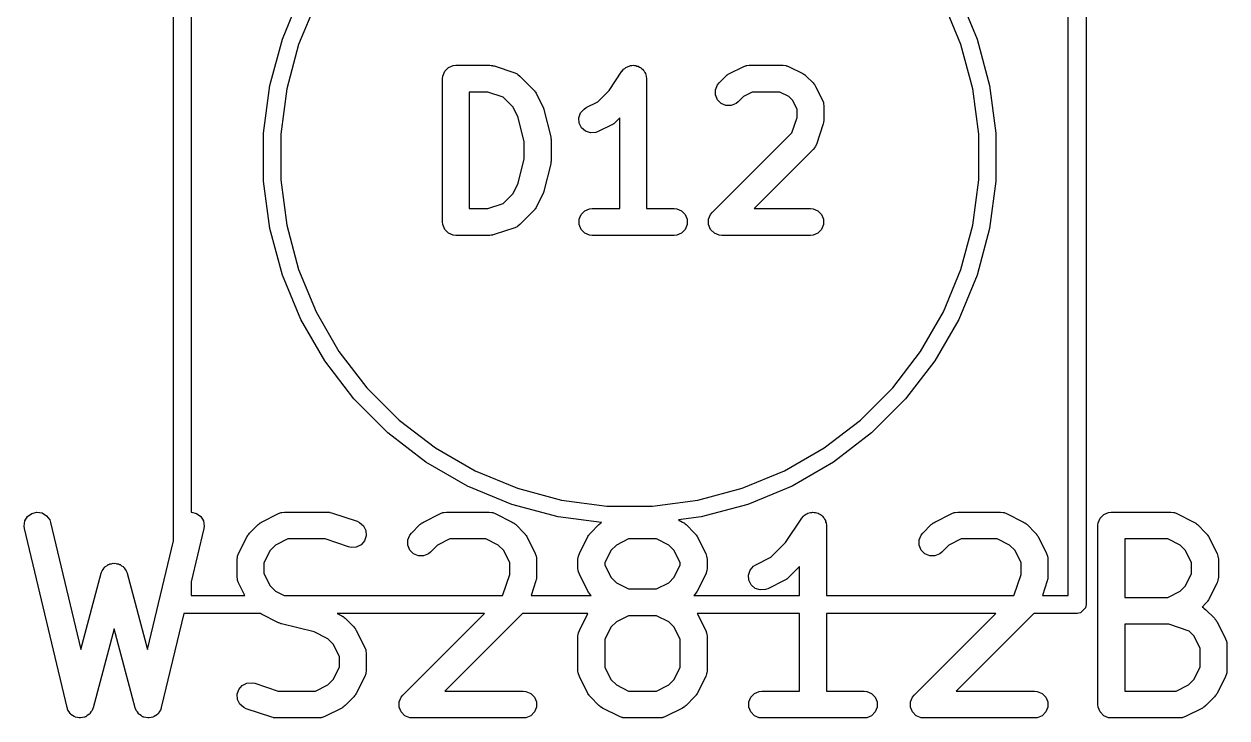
# Model space of a CAD drawing. Header units: millimetres. Extents: x 73 to 176, y -160 to -92.
# Drawn here: x 73.44 to 80.16, y -100.07 to -96.19 of the extents above; entities that cross this region are included whole.
import ezdxf

# ---------------------------------------------------------------- set-up
doc = ezdxf.new("R2010")
doc.units = ezdxf.units.MM
doc.layers.add('F.Fab', color=9, linetype='CONTINUOUS', true_color=0xafafaf)

msp = doc.modelspace()

# ---------------------------------------------------------------- linework, layer by layer
at = {"layer": 'F.Fab', "linetype": 'CONTINUOUS'}
for p, q in [((74.275, -99.077014), (74.275, -94.432)), ((79.375, -94.432), (79.375, -99.432)), ((79.275, -99.382), (79.275, -94.482)), ((74.375, -95.45271), (74.375, -98.915938)), ((74.883793, -96.273049), (74.986411, -96.025308)), ((78.663589, -96.025308), (78.766207, -96.273049)), ((75.072346, -96.067687), (74.974524, -96.303848)), ((78.675476, -96.303848), (78.577654, -96.067687)), ((74.81439, -96.532065), (74.883793, -96.273049)), ((74.974524, -96.303848), (74.908365, -96.550758)), ((78.741635, -96.550758), (78.675476, -96.303848)), ((78.766207, -96.273049), (78.83561, -96.532065)), ((75.791211, -96.452627), (75.811903, -96.431935)), ((75.811903, -96.431935), (75.838939, -96.420736)), ((75.838939, -96.420736), (75.853571, -96.419295)), ((75.853571, -96.419295), (76.044047, -96.419295)), ((76.044047, -96.419295), (76.051452, -96.420024)), ((76.051452, -96.420024), (76.053427, -96.419884)), ((76.053427, -96.419884), (76.056024, -96.420474)), ((76.056024, -96.420474), (76.058679, -96.420736)), ((76.058679, -96.420736), (76.06051, -96.421494)), ((76.06051, -96.421494), (76.067764, -96.423144)), ((76.067764, -96.423144), (76.18205, -96.461239)), ((76.781738, -96.452575), (76.790959, -96.441317)), ((76.790959, -96.441317), (76.797128, -96.437185)), ((76.797128, -96.437185), (76.802379, -96.431935)), ((76.802379, -96.431935), (76.809168, -96.429122)), ((76.809168, -96.429122), (76.815274, -96.425034)), ((76.815274, -96.425034), (76.822554, -96.423577)), ((76.822554, -96.423577), (76.829415, -96.420736)), ((76.829415, -96.420736), (76.836764, -96.420736)), ((76.836764, -96.420736), (76.843969, -96.419295)), ((76.843969, -96.419295), (76.851253, -96.420736)), ((76.851253, -96.420736), (76.858679, -96.420736)), ((76.858679, -96.420736), (76.865467, -96.423547)), ((76.865467, -96.423547), (76.872676, -96.424974)), ((76.872676, -96.424974), (76.878854, -96.429093)), ((76.878854, -96.429093), (76.885715, -96.431935)), ((76.885715, -96.431935), (76.89091, -96.43713)), ((76.89091, -96.43713), (76.897025, -96.441207)), ((76.897025, -96.441207), (76.901156, -96.447376)), ((76.901156, -96.447376), (76.906407, -96.452627)), ((77.381935, -96.465308), (77.458125, -96.427213)), ((77.458125, -96.427213), (77.471857, -96.421958)), ((77.471857, -96.421958), (77.474544, -96.421767)), ((77.474544, -96.421767), (77.477034, -96.420736)), ((77.477034, -96.420736), (77.491666, -96.419295)), ((77.491666, -96.419295), (77.682142, -96.419295)), ((77.682142, -96.419295), (77.696774, -96.420736)), ((77.696774, -96.420736), (77.699263, -96.421767)), ((77.699263, -96.421767), (77.701951, -96.421958)), ((77.701951, -96.421958), (77.715683, -96.427213)), ((77.715683, -96.427213), (77.791874, -96.465308)), ((75.778571, -96.494295), (75.780012, -96.479663)), ((75.778571, -97.294295), (75.778571, -96.494295)), ((75.780012, -96.479663), (75.791211, -96.452627)), ((76.18205, -96.461239), (76.195475, -96.467233)), ((76.195475, -96.467233), (76.19751, -96.468998)), ((76.19751, -96.468998), (76.200001, -96.47003)), ((76.200001, -96.47003), (76.211366, -96.479357)), ((76.211366, -96.479357), (76.287556, -96.555547)), ((76.70957, -96.5608), (76.781643, -96.452692)), ((76.781643, -96.452692), (76.781677, -96.452649)), ((76.781677, -96.452649), (76.781687, -96.452627)), ((76.781687, -96.452627), (76.781738, -96.452575)), ((76.906407, -96.452627), (76.909219, -96.459416)), ((76.909219, -96.459416), (76.913308, -96.465522)), ((76.913308, -96.465522), (76.914764, -96.472802)), ((76.914764, -96.472802), (76.917606, -96.479663)), ((76.917606, -96.479663), (76.919031, -96.494141)), ((76.919031, -96.494141), (76.919047, -96.494217)), ((76.919047, -96.494217), (76.919041, -96.494242)), ((76.919041, -96.494242), (76.919047, -96.494295)), ((76.919047, -96.494295), (76.919047, -97.219295)), ((77.31502, -96.528817), (77.324348, -96.517451)), ((77.324348, -96.517451), (77.362444, -96.479356)), ((77.362444, -96.479356), (77.368192, -96.474638)), ((77.368192, -96.474638), (77.369492, -96.47314)), ((77.369492, -96.47314), (77.37175, -96.471718)), ((77.37175, -96.471718), (77.373809, -96.470029)), ((77.373809, -96.470029), (77.375638, -96.469271)), ((77.375638, -96.469271), (77.381935, -96.465308)), ((77.791874, -96.465308), (77.798173, -96.469272)), ((77.798173, -96.469272), (77.800001, -96.47003)), ((77.800001, -96.47003), (77.802057, -96.471718)), ((77.802057, -96.471718), (77.804317, -96.47314)), ((77.804317, -96.47314), (77.805616, -96.474638)), ((77.805616, -96.474638), (77.811366, -96.479357)), ((77.811366, -96.479357), (77.849461, -96.517452)), ((77.849461, -96.517452), (77.854179, -96.523201)), ((74.779389, -96.797924), (74.81439, -96.532065)), ((74.908365, -96.550758), (74.875, -96.80419)), ((76.031877, -96.569295), (75.928571, -96.569295)), ((75.928571, -96.569295), (75.928571, -97.219295)), ((76.117819, -96.597942), (76.031877, -96.569295)), ((76.287556, -96.555547), (76.292276, -96.561297)), ((76.292276, -96.561297), (76.293773, -96.562596)), ((76.293773, -96.562596), (76.295192, -96.56485)), ((76.295192, -96.56485), (76.296884, -96.566912)), ((76.296884, -96.566912), (76.297642, -96.568744)), ((76.297642, -96.568744), (76.301605, -96.575039)), ((76.301605, -96.575039), (76.3397, -96.65123)), ((76.647238, -96.623131), (76.70957, -96.5608)), ((77.303821, -96.555853), (77.31502, -96.528817)), ((77.303821, -96.585115), (77.303821, -96.555853)), ((77.315019, -96.612152), (77.303821, -96.585115)), ((77.509371, -96.569295), (77.459902, -96.594029)), ((77.664437, -96.569295), (77.509371, -96.569295)), ((77.713906, -96.594029), (77.664437, -96.569295)), ((77.854179, -96.523201), (77.855678, -96.524501)), ((77.855678, -96.524501), (77.857099, -96.52676)), ((77.857099, -96.52676), (77.858788, -96.528817)), ((77.858788, -96.528817), (77.859545, -96.530644)), ((77.859545, -96.530644), (77.86351, -96.536944)), ((77.86351, -96.536944), (77.901605, -96.613135)), ((78.775, -96.80419), (78.741635, -96.550758)), ((78.83561, -96.532065), (78.870611, -96.797924)), ((76.172883, -96.653006), (76.117819, -96.597942)), ((76.201853, -96.710945), (76.172883, -96.653006)), ((76.3397, -96.65123), (76.340109, -96.652299)), ((76.340109, -96.652299), (76.340432, -96.652735)), ((76.340432, -96.652735), (76.34263, -96.658886)), ((76.581934, -96.655784), (76.647238, -96.623131)), ((77.335712, -96.632845), (77.315019, -96.612152)), ((77.362748, -96.644044), (77.335712, -96.632845)), ((77.39201, -96.644044), (77.362748, -96.644044)), ((77.419047, -96.632846), (77.39201, -96.644044)), ((77.430412, -96.623519), (77.419047, -96.632846)), ((77.459902, -96.594029), (77.430412, -96.623519)), ((77.734788, -96.614911), (77.713906, -96.594029)), ((77.759523, -96.66438), (77.734788, -96.614911)), ((77.901605, -96.613135), (77.90686, -96.626867)), ((77.90686, -96.626867), (77.90705, -96.629554)), ((77.90705, -96.629554), (77.908082, -96.632044)), ((77.908082, -96.632044), (77.909523, -96.646676)), ((77.909523, -96.646676), (77.909523, -96.722866)), ((76.235714, -96.846387), (76.201853, -96.710945)), ((76.34263, -96.658886), (76.344955, -96.664962)), ((76.344955, -96.664962), (76.344993, -96.6655)), ((76.344993, -96.6655), (76.345379, -96.66658)), ((76.345379, -96.66658), (76.383475, -96.818962)), ((76.541064, -96.713485), (76.550318, -96.685724)), ((76.543138, -96.742675), (76.541064, -96.713485)), ((76.550318, -96.685724), (76.569491, -96.663616)), ((76.569491, -96.663616), (76.581934, -96.655784)), ((76.769047, -96.713455), (76.744699, -96.737804)), ((76.769047, -97.219295), (76.769047, -96.713455)), ((77.730875, -96.796638), (77.759523, -96.710696)), ((77.759523, -96.710696), (77.759523, -96.66438)), ((76.556225, -96.76885), (76.543138, -96.742675)), ((76.578333, -96.788023), (76.556225, -96.76885)), ((76.725207, -96.751853), (76.649016, -96.789948)), ((76.731506, -96.747888), (76.725207, -96.751853)), ((76.733334, -96.747131), (76.731506, -96.747888)), ((76.73539, -96.745442), (76.733334, -96.747131)), ((76.73765, -96.744021), (76.73539, -96.745442)), ((76.738949, -96.742522), (76.73765, -96.744021)), ((76.744699, -96.737804), (76.738949, -96.742522)), ((77.905674, -96.746583), (77.867579, -96.860869)), ((77.907323, -96.739329), (77.905674, -96.746583)), ((77.908082, -96.737498), (77.907323, -96.739329)), ((77.908343, -96.734843), (77.908082, -96.737498)), ((77.908934, -96.732246), (77.908343, -96.734843)), ((77.909523, -96.722866), (77.908793, -96.730271)), ((77.908793, -96.730271), (77.908934, -96.732246)), ((74.779389, -96.80419), (74.779389, -96.797924)), ((74.779389, -97.066076), (74.779389, -96.80419)), ((74.875, -96.80419), (74.875, -97.05981)), ((76.235714, -96.942202), (76.235714, -96.846387)), ((76.383475, -96.818962), (76.38385, -96.821498)), ((76.38385, -96.821498), (76.384273, -96.82252)), ((76.384273, -96.82252), (76.384815, -96.828032)), ((76.384815, -96.828032), (76.385625, -96.833506)), ((76.385625, -96.833506), (76.385462, -96.834598)), ((76.385462, -96.834598), (76.385714, -96.837152)), ((76.385714, -96.837152), (76.385714, -96.951438)), ((76.606094, -96.797277), (76.578333, -96.788023)), ((76.635284, -96.795203), (76.606094, -96.797277)), ((76.649016, -96.789948), (76.635284, -96.795203)), ((77.286252, -97.241262), (77.730875, -96.796638)), ((78.775, -97.05981), (78.775, -96.80419)), ((78.870611, -96.797924), (78.870611, -97.066076)), ((77.849461, -96.890185), (77.520351, -97.219295)), ((77.858789, -96.87882), (77.849461, -96.890185)), ((77.859821, -96.876327), (77.858789, -96.87882)), ((77.861585, -96.874294), (77.859821, -96.876327)), ((77.867579, -96.860869), (77.861585, -96.874294)), ((76.201853, -97.077643), (76.235714, -96.942202)), ((76.383475, -96.969628), (76.345379, -97.12201)), ((76.38385, -96.967091), (76.383475, -96.969628)), ((76.384273, -96.96607), (76.38385, -96.967091)), ((76.384815, -96.960557), (76.384273, -96.96607)), ((76.385625, -96.955084), (76.384815, -96.960557)), ((76.385714, -96.951438), (76.385462, -96.953991)), ((76.385462, -96.953991), (76.385625, -96.955084)), ((74.81439, -97.331935), (74.779389, -97.066076)), ((74.875, -97.05981), (74.908365, -97.313242)), ((76.172883, -97.135582), (76.201853, -97.077643)), ((76.344955, -97.123628), (76.34263, -97.129703)), ((76.344993, -97.123089), (76.344955, -97.123628)), ((76.345379, -97.12201), (76.344993, -97.123089)), ((78.741635, -97.313242), (78.775, -97.05981)), ((78.870611, -97.066076), (78.83561, -97.331935)), ((76.031877, -97.219295), (76.117818, -97.190648)), ((76.117818, -97.190648), (76.172883, -97.135582)), ((76.3397, -97.13736), (76.301605, -97.21355)), ((76.340109, -97.13629), (76.3397, -97.13736)), ((76.340432, -97.135855), (76.340109, -97.13629)), ((76.34263, -97.129703), (76.340432, -97.135855)), ((75.928571, -97.219295), (76.031877, -97.219295)), ((76.287557, -97.233041), (76.211366, -97.309233)), ((76.292274, -97.227292), (76.287557, -97.233041)), ((76.293773, -97.225993), (76.292274, -97.227292)), ((76.295194, -97.223734), (76.293773, -97.225993)), ((76.296884, -97.221676), (76.295194, -97.223734)), ((76.297641, -97.219846), (76.296884, -97.221676)), ((76.301605, -97.21355), (76.297641, -97.219846)), ((76.541916, -97.279663), (76.553115, -97.252627)), ((76.553115, -97.252627), (76.573807, -97.231935)), ((76.573807, -97.231935), (76.600843, -97.220736)), ((76.600843, -97.220736), (76.615475, -97.219295)), ((76.615475, -97.219295), (76.769047, -97.219295)), ((76.919047, -97.219295), (77.072618, -97.219295)), ((77.072618, -97.219295), (77.08725, -97.220736)), ((77.08725, -97.220736), (77.114286, -97.231935)), ((77.114286, -97.231935), (77.134978, -97.252627)), ((77.134978, -97.252627), (77.146177, -97.279663)), ((77.265726, -97.279663), (77.276925, -97.252627)), ((77.276925, -97.252627), (77.286252, -97.241262)), ((77.520351, -97.219295), (77.834523, -97.219295)), ((77.834523, -97.219295), (77.849155, -97.220736)), ((77.849155, -97.220736), (77.876191, -97.231935)), ((77.876191, -97.231935), (77.896883, -97.252627)), ((77.896883, -97.252627), (77.908082, -97.279663)), ((74.908365, -97.313242), (74.974524, -97.560152)), ((75.780012, -97.308926), (75.778571, -97.294295)), ((75.780012, -97.308927), (75.780012, -97.308926)), ((75.791211, -97.335963), (75.780012, -97.308927)), ((76.195475, -97.321357), (76.18205, -97.327351)), ((76.19751, -97.319591), (76.195475, -97.321357)), ((76.200001, -97.31856), (76.19751, -97.319591)), ((76.211366, -97.309233), (76.200001, -97.31856)), ((76.541916, -97.308927), (76.541916, -97.279663)), ((76.553115, -97.335963), (76.541916, -97.308927)), ((77.146177, -97.308927), (77.134978, -97.335963)), ((77.146177, -97.279663), (77.146177, -97.308927)), ((77.265726, -97.308927), (77.265726, -97.279663)), ((77.276925, -97.335963), (77.265726, -97.308927)), ((77.908082, -97.308927), (77.896883, -97.335963)), ((77.908082, -97.279663), (77.908082, -97.308927)), ((78.675476, -97.560152), (78.741635, -97.313242)), ((74.883793, -97.590951), (74.81439, -97.331935)), ((75.811903, -97.356655), (75.791211, -97.335963)), ((75.838939, -97.367854), (75.811903, -97.356655)), ((75.853571, -97.369295), (75.838939, -97.367854)), ((76.044047, -97.369295), (75.853571, -97.369295)), ((76.051452, -97.368565), (76.044047, -97.369295)), ((76.053427, -97.368706), (76.051452, -97.368565)), ((76.056024, -97.368115), (76.053427, -97.368706)), ((76.058679, -97.367854), (76.056024, -97.368115)), ((76.06051, -97.367095), (76.058679, -97.367854)), ((76.067764, -97.365446), (76.06051, -97.367095)), ((76.18205, -97.327351), (76.067764, -97.365446)), ((76.573807, -97.356655), (76.553115, -97.335963)), ((76.600843, -97.367854), (76.573807, -97.356655)), ((76.615475, -97.369295), (76.600843, -97.367854)), ((77.072618, -97.369295), (76.615475, -97.369295)), ((77.08725, -97.367854), (77.072618, -97.369295)), ((77.114286, -97.356655), (77.08725, -97.367854)), ((77.134978, -97.335963), (77.114286, -97.356655)), ((77.297617, -97.356655), (77.276925, -97.335963)), ((77.324653, -97.367854), (77.297617, -97.356655)), ((77.339285, -97.369295), (77.324653, -97.367854)), ((77.834523, -97.369295), (77.339285, -97.369295)), ((77.849155, -97.367854), (77.834523, -97.369295)), ((77.876191, -97.356655), (77.849155, -97.367854)), ((77.896883, -97.335963), (77.876191, -97.356655)), ((78.83561, -97.331935), (78.766207, -97.590951)), ((74.986411, -97.838692), (74.883793, -97.590951)), ((74.974524, -97.560152), (75.072346, -97.796313)), ((78.577654, -97.796313), (78.675476, -97.560152)), ((78.766207, -97.590951), (78.663589, -97.838692)), ((75.120487, -98.070919), (74.986411, -97.838692)), ((75.072346, -97.796313), (75.200155, -98.017686)), ((78.449845, -98.017686), (78.577654, -97.796313)), ((78.663589, -97.838692), (78.529513, -98.070919)), ((75.200155, -98.017686), (75.355767, -98.220483)), ((78.294233, -98.220483), (78.449845, -98.017686)), ((75.283728, -98.283659), (75.120487, -98.070919)), ((78.529513, -98.070919), (78.366272, -98.283659)), ((75.355767, -98.220483), (75.536517, -98.401233)), ((78.113483, -98.401233), (78.294233, -98.220483)), ((75.473341, -98.473272), (75.283728, -98.283659)), ((78.366272, -98.283659), (78.176659, -98.473272)), ((75.536517, -98.401233), (75.739314, -98.556845)), ((77.910686, -98.556845), (78.113483, -98.401233)), ((75.686081, -98.636513), (75.473341, -98.473272)), ((78.176659, -98.473272), (77.963919, -98.636513)), ((75.739314, -98.556845), (75.960687, -98.684654)), ((77.689313, -98.684654), (77.910686, -98.556845)), ((75.918308, -98.770589), (75.686081, -98.636513)), ((77.963919, -98.636513), (77.731692, -98.770589)), ((75.960687, -98.684654), (76.196848, -98.782476)), ((77.453152, -98.782476), (77.689313, -98.684654)), ((76.166049, -98.873207), (75.918308, -98.770589)), ((76.196848, -98.782476), (76.443758, -98.848635)), ((77.206242, -98.848635), (77.453152, -98.782476)), ((77.731692, -98.770589), (77.483951, -98.873207)), ((76.443758, -98.848635), (76.69719, -98.882)), ((76.95281, -98.882), (77.206242, -98.848635)), ((73.460497, -98.939806), (73.484204, -98.922649)), ((73.484204, -98.922649), (73.512672, -98.915871)), ((73.512672, -98.915871), (73.541567, -98.920504)), ((73.541567, -98.920504), (73.566489, -98.93584)), ((73.566489, -98.93584), (73.583646, -98.959547)), ((74.375, -98.915938), (74.375423, -98.915871)), ((74.375423, -98.915871), (74.403891, -98.92265)), ((74.403891, -98.92265), (74.427598, -98.939806)), ((74.767649, -98.971356), (74.862887, -98.923737)), ((74.862887, -98.923737), (74.876618, -98.918482)), ((74.876618, -98.918482), (74.879307, -98.91829)), ((74.879307, -98.91829), (74.881796, -98.91726)), ((74.881796, -98.91726), (74.896428, -98.915819)), ((74.896428, -98.915819), (75.134523, -98.915819)), ((75.134523, -98.915819), (75.141928, -98.916548)), ((75.141928, -98.916548), (75.143903, -98.916408)), ((75.143903, -98.916408), (75.1465, -98.916998)), ((75.1465, -98.916998), (75.149155, -98.91726)), ((75.149155, -98.91726), (75.150986, -98.918018)), ((75.150986, -98.918018), (75.15824, -98.919668)), ((75.15824, -98.919668), (75.301097, -98.967287)), ((75.672411, -98.971356), (75.767649, -98.923737)), ((75.767649, -98.923737), (75.78138, -98.918482)), ((75.78138, -98.918482), (75.784069, -98.91829)), ((75.784069, -98.91829), (75.786558, -98.91726)), ((75.786558, -98.91726), (75.80119, -98.915819)), ((75.80119, -98.915819), (76.039285, -98.915819)), ((76.039285, -98.915819), (76.053917, -98.91726)), ((76.053917, -98.91726), (76.056406, -98.918291)), ((76.056406, -98.918291), (76.059094, -98.918482)), ((76.059094, -98.918482), (76.072826, -98.923737)), ((76.072826, -98.923737), (76.168064, -98.971356)), ((76.425065, -98.94261), (76.166049, -98.873207)), ((76.69719, -98.882), (76.95281, -98.882)), ((77.483951, -98.873207), (77.224935, -98.94261)), ((77.7865, -98.949099), (77.795721, -98.937841)), ((77.795721, -98.937841), (77.80189, -98.933709)), ((77.80189, -98.933709), (77.807141, -98.928459)), ((77.807141, -98.928459), (77.81393, -98.925646)), ((77.81393, -98.925646), (77.820036, -98.921558)), ((77.820036, -98.921558), (77.827316, -98.920101)), ((77.827316, -98.920101), (77.834177, -98.91726)), ((77.834177, -98.91726), (77.841525, -98.91726)), ((77.841525, -98.91726), (77.84873, -98.915819)), ((77.84873, -98.915819), (77.856014, -98.91726)), ((77.856014, -98.91726), (77.863441, -98.91726)), ((77.863441, -98.91726), (77.870229, -98.920072)), ((77.870229, -98.920072), (77.877438, -98.921498)), ((77.877438, -98.921498), (77.883617, -98.925617)), ((77.883617, -98.925617), (77.890477, -98.928459)), ((77.890477, -98.928459), (77.89567, -98.933652)), ((77.89567, -98.933652), (77.901787, -98.93773)), ((77.901787, -98.93773), (77.90592, -98.943902)), ((78.529554, -98.971356), (78.624792, -98.923737)), ((78.624792, -98.923737), (78.638523, -98.918482)), ((78.638523, -98.918482), (78.641212, -98.91829)), ((78.641212, -98.91829), (78.643701, -98.91726)), ((78.643701, -98.91726), (78.658333, -98.915819)), ((78.658333, -98.915819), (78.896428, -98.915819)), ((78.896428, -98.915819), (78.91106, -98.91726)), ((78.91106, -98.91726), (78.913549, -98.918291)), ((78.913549, -98.918291), (78.916237, -98.918482)), ((78.916237, -98.918482), (78.929969, -98.923737)), ((78.929969, -98.923737), (79.025207, -98.971356)), ((79.453116, -98.949151), (79.473808, -98.928459)), ((79.473808, -98.928459), (79.500844, -98.91726)), ((79.500844, -98.91726), (79.515476, -98.915819)), ((79.515476, -98.915819), (79.848809, -98.915819)), ((79.848809, -98.915819), (79.863441, -98.91726)), ((79.863441, -98.91726), (79.86593, -98.918291)), ((79.86593, -98.918291), (79.868618, -98.918482)), ((79.868618, -98.918482), (79.88235, -98.923737)), ((79.88235, -98.923737), (79.977588, -98.971356)), ((73.440528, -98.993623), (73.445161, -98.964728)), ((73.442516, -99.008191), (73.440528, -98.993623)), ((73.445161, -98.964728), (73.460497, -98.939806)), ((73.583646, -98.959547), (73.588436, -98.973447)), ((73.588436, -98.973447), (73.757687, -99.684303)), ((74.427598, -98.939806), (74.442934, -98.964728)), ((74.442934, -98.964728), (74.447567, -98.993623)), ((74.447567, -98.993623), (74.445579, -99.008191)), ((74.700538, -99.033024), (74.748157, -98.985405)), ((74.748157, -98.985405), (74.753906, -98.980686)), ((74.753906, -98.980686), (74.755206, -98.979188)), ((74.755206, -98.979188), (74.757465, -98.977766)), ((74.757465, -98.977766), (74.759522, -98.976078)), ((74.759522, -98.976078), (74.761349, -98.97532)), ((74.761349, -98.97532), (74.767649, -98.971356)), ((75.301097, -98.967287), (75.314522, -98.973281)), ((75.314522, -98.973281), (75.336629, -98.992455)), ((75.336629, -98.992455), (75.349716, -99.018628)), ((75.6053, -99.033024), (75.652919, -98.985405)), ((75.652919, -98.985405), (75.658668, -98.980686)), ((75.658668, -98.980686), (75.659968, -98.979188)), ((75.659968, -98.979188), (75.662227, -98.977766)), ((75.662227, -98.977766), (75.664284, -98.976078)), ((75.664284, -98.976078), (75.666111, -98.97532)), ((75.666111, -98.97532), (75.672411, -98.971356)), ((76.168064, -98.971356), (76.174363, -98.97532)), ((76.174363, -98.97532), (76.176191, -98.976078)), ((76.176191, -98.976078), (76.178247, -98.977766)), ((76.178247, -98.977766), (76.180507, -98.979188)), ((76.180507, -98.979188), (76.181806, -98.980686)), ((76.181806, -98.980686), (76.187556, -98.985405)), ((76.187556, -98.985405), (76.235175, -99.033024)), ((76.667393, -98.974513), (76.425065, -98.94261)), ((76.6053, -99.033024), (76.652919, -98.985405)), ((76.652919, -98.985405), (76.658668, -98.980686)), ((76.658668, -98.980686), (76.659968, -98.979188)), ((76.659968, -98.979188), (76.662227, -98.977766)), ((76.662227, -98.977766), (76.664284, -98.976078)), ((76.664284, -98.976078), (76.666111, -98.97532)), ((76.666111, -98.97532), (76.667393, -98.974513)), ((77.224935, -98.94261), (77.096714, -98.95949)), ((77.096714, -98.95949), (77.120445, -98.971356)), ((77.120445, -98.971356), (77.126744, -98.97532)), ((77.126744, -98.97532), (77.128572, -98.976078)), ((77.128572, -98.976078), (77.130628, -98.977766)), ((77.130628, -98.977766), (77.132888, -98.979188)), ((77.132888, -98.979188), (77.134187, -98.980686)), ((77.134187, -98.980686), (77.139937, -98.985405)), ((77.139937, -98.985405), (77.187556, -99.033024)), ((77.695285, -99.085896), (77.786405, -98.949216)), ((77.786405, -98.949216), (77.786439, -98.949173)), ((77.786439, -98.949173), (77.786449, -98.949151)), ((77.786449, -98.949151), (77.7865, -98.949099)), ((77.90592, -98.943902), (77.911169, -98.949151)), ((77.911169, -98.949151), (77.91398, -98.955938)), ((77.91398, -98.955938), (77.91807, -98.962045)), ((77.91807, -98.962045), (77.919526, -98.969326)), ((77.919526, -98.969326), (77.922368, -98.976187)), ((77.922368, -98.976187), (77.923793, -98.990663)), ((77.923793, -98.990663), (77.923809, -98.99074)), ((77.923809, -98.99074), (77.923803, -98.990766)), ((77.923803, -98.990766), (77.923809, -98.990819)), ((77.923809, -98.990819), (77.923809, -99.382)), ((78.462443, -99.033024), (78.510062, -98.985405)), ((78.510062, -98.985405), (78.515811, -98.980686)), ((78.515811, -98.980686), (78.517111, -98.979188)), ((78.517111, -98.979188), (78.51937, -98.977766)), ((78.51937, -98.977766), (78.521427, -98.976078)), ((78.521427, -98.976078), (78.523254, -98.97532)), ((78.523254, -98.97532), (78.529554, -98.971356)), ((79.025207, -98.971356), (79.031506, -98.97532)), ((79.031506, -98.97532), (79.033334, -98.976078)), ((79.033334, -98.976078), (79.03539, -98.977766)), ((79.03539, -98.977766), (79.03765, -98.979188)), ((79.03765, -98.979188), (79.038949, -98.980686)), ((79.038949, -98.980686), (79.044699, -98.985405)), ((79.044699, -98.985405), (79.092318, -99.033024)), ((79.440476, -98.990819), (79.441917, -98.976187)), ((79.440476, -99.990819), (79.440476, -98.990819)), ((79.441917, -98.976187), (79.453116, -98.949151)), ((79.977588, -98.971356), (79.983887, -98.97532)), ((79.983887, -98.97532), (79.985715, -98.976078)), ((79.985715, -98.976078), (79.987771, -98.977766)), ((79.987771, -98.977766), (79.990031, -98.979188)), ((79.990031, -98.979188), (79.99133, -98.980686)), ((79.99133, -98.980686), (79.99708, -98.985405)), ((79.99708, -98.985405), (80.044699, -99.033024)), ((73.680611, -100.008191), (73.442516, -99.008191)), ((74.445579, -99.008191), (74.375, -99.304621)), ((74.63887, -99.147754), (74.686489, -99.052516)), ((74.686489, -99.052516), (74.690453, -99.046216)), ((74.690453, -99.046216), (74.691211, -99.044389)), ((74.691211, -99.044389), (74.692899, -99.042332)), ((74.692899, -99.042332), (74.694321, -99.040073)), ((74.694321, -99.040073), (74.695819, -99.038773)), ((74.695819, -99.038773), (74.700538, -99.033024)), ((74.914133, -99.065819), (74.845617, -99.100077)), ((75.122353, -99.065819), (74.914133, -99.065819)), ((75.253662, -99.109589), (75.122353, -99.065819)), ((75.351791, -99.047818), (75.342537, -99.07558)), ((75.349716, -99.018628), (75.351791, -99.047818)), ((75.584774, -99.071426), (75.595973, -99.044389)), ((75.584774, -99.100688), (75.584774, -99.071426)), ((75.595973, -99.044389), (75.6053, -99.033024)), ((75.818895, -99.065819), (75.750379, -99.100077)), ((76.02158, -99.065819), (75.818895, -99.065819)), ((76.090096, -99.100077), (76.02158, -99.065819)), ((76.235175, -99.033024), (76.239893, -99.038773)), ((76.239893, -99.038773), (76.241392, -99.040073)), ((76.241392, -99.040073), (76.242813, -99.042332)), ((76.242813, -99.042332), (76.244502, -99.044389)), ((76.244502, -99.044389), (76.245259, -99.046216)), ((76.245259, -99.046216), (76.249224, -99.052516)), ((76.249224, -99.052516), (76.296843, -99.147754)), ((76.543632, -99.147754), (76.591251, -99.052516)), ((76.591251, -99.052516), (76.595215, -99.046216)), ((76.595215, -99.046216), (76.595973, -99.044389)), ((76.595973, -99.044389), (76.597661, -99.042332)), ((76.597661, -99.042332), (76.599083, -99.040073)), ((76.599083, -99.040073), (76.600581, -99.038773)), ((76.600581, -99.038773), (76.6053, -99.033024)), ((76.818895, -99.065819), (76.750379, -99.100077)), ((76.973961, -99.065819), (76.818895, -99.065819)), ((77.042477, -99.100077), (76.973961, -99.065819)), ((77.187556, -99.033024), (77.192274, -99.038773)), ((77.192274, -99.038773), (77.193773, -99.040073)), ((77.193773, -99.040073), (77.195194, -99.042332)), ((77.195194, -99.042332), (77.196883, -99.044389)), ((77.196883, -99.044389), (77.19764, -99.046216)), ((77.19764, -99.046216), (77.201605, -99.052516)), ((77.201605, -99.052516), (77.249224, -99.147754)), ((78.441917, -99.071426), (78.453116, -99.044389)), ((78.441917, -99.100688), (78.441917, -99.071426)), ((78.453116, -99.044389), (78.462443, -99.033024)), ((78.676038, -99.065819), (78.607522, -99.100077)), ((78.878723, -99.065819), (78.676038, -99.065819)), ((78.947239, -99.100077), (78.878723, -99.065819)), ((79.092318, -99.033024), (79.097036, -99.038773)), ((79.097036, -99.038773), (79.098535, -99.040073)), ((79.098535, -99.040073), (79.099956, -99.042332)), ((79.099956, -99.042332), (79.101645, -99.044389)), ((79.101645, -99.044389), (79.102402, -99.046216)), ((79.102402, -99.046216), (79.106367, -99.052516)), ((79.106367, -99.052516), (79.153986, -99.147754)), ((79.831104, -99.065819), (79.590476, -99.065819)), ((79.590476, -99.065819), (79.590476, -99.392009)), ((79.89962, -99.100077), (79.831104, -99.065819)), ((80.044699, -99.033024), (80.049417, -99.038773)), ((80.049417, -99.038773), (80.050916, -99.040073)), ((80.050916, -99.040073), (80.052337, -99.042332)), ((80.052337, -99.042332), (80.054026, -99.044389)), ((80.054026, -99.044389), (80.054783, -99.046216)), ((80.054783, -99.046216), (80.058748, -99.052516)), ((80.058748, -99.052516), (80.106367, -99.147754)), ((74.130406, -99.684303), (74.275, -99.077014)), ((74.81521, -99.130484), (74.780952, -99.199)), ((74.845617, -99.100077), (74.81521, -99.130484)), ((75.267999, -99.112849), (75.253662, -99.109589)), ((75.297189, -99.110774), (75.267999, -99.112849)), ((75.323363, -99.097688), (75.297189, -99.110774)), ((75.342537, -99.07558), (75.323363, -99.097688)), ((75.595973, -99.127725), (75.584774, -99.100688)), ((75.616665, -99.148417), (75.595973, -99.127725)), ((75.711366, -99.13909), (75.700001, -99.148417)), ((75.750379, -99.100077), (75.711366, -99.13909)), ((76.120503, -99.130484), (76.090096, -99.100077)), ((76.154761, -99.199), (76.120503, -99.130484)), ((76.719972, -99.130484), (76.685714, -99.199)), ((76.750379, -99.100077), (76.719972, -99.130484)), ((77.072884, -99.130484), (77.042477, -99.100077)), ((77.107142, -99.199), (77.072884, -99.130484)), ((77.613906, -99.167275), (77.695285, -99.085896)), ((78.453116, -99.127725), (78.441917, -99.100688)), ((78.473808, -99.148417), (78.453116, -99.127725)), ((78.568509, -99.13909), (78.557144, -99.148417)), ((78.607522, -99.100077), (78.568509, -99.13909)), ((78.977646, -99.130484), (78.947239, -99.100077)), ((79.011904, -99.199), (78.977646, -99.130484)), ((79.930027, -99.130484), (79.89962, -99.100077)), ((79.964285, -99.199), (79.930027, -99.130484)), ((73.915648, -99.207976), (73.919854, -99.205542)), ((73.919854, -99.205542), (73.929671, -99.204237)), ((73.929671, -99.204237), (73.939232, -99.201688)), ((73.939232, -99.201688), (73.944044, -99.202327)), ((73.944044, -99.202327), (73.948863, -99.201687)), ((73.948863, -99.201687), (73.958433, -99.204239)), ((73.958433, -99.204239), (73.96824, -99.205542)), ((73.96824, -99.205542), (73.972441, -99.207974)), ((74.630952, -99.181295), (74.632393, -99.166663)), ((74.630952, -99.276533), (74.630952, -99.181295)), ((74.632393, -99.166663), (74.633424, -99.164173)), ((74.633424, -99.164173), (74.633615, -99.161486)), ((74.633615, -99.161486), (74.63887, -99.147754)), ((74.780952, -99.199), (74.780952, -99.258828)), ((75.643702, -99.159616), (75.616665, -99.148417)), ((75.672964, -99.159616), (75.643702, -99.159616)), ((75.700001, -99.148417), (75.672964, -99.159616)), ((76.154761, -99.264363), (76.154761, -99.199)), ((76.296843, -99.147754), (76.302098, -99.161485)), ((76.302098, -99.161485), (76.302289, -99.164174)), ((76.302289, -99.164174), (76.30332, -99.166663)), ((76.30332, -99.166663), (76.304761, -99.181295)), ((76.304761, -99.181295), (76.304761, -99.276533)), ((76.535714, -99.181295), (76.537155, -99.166663)), ((76.535714, -99.228914), (76.535714, -99.181295)), ((76.537155, -99.166663), (76.538186, -99.164173)), ((76.538186, -99.164173), (76.538377, -99.161486)), ((76.538377, -99.161486), (76.543632, -99.147754)), ((76.685714, -99.199), (76.685714, -99.211209)), ((77.107142, -99.211209), (77.107142, -99.199)), ((77.249224, -99.147754), (77.254479, -99.161485)), ((77.254479, -99.161485), (77.25467, -99.164174)), ((77.25467, -99.164174), (77.255701, -99.166663)), ((77.255701, -99.166663), (77.257142, -99.181295)), ((77.257142, -99.181295), (77.257142, -99.228914)), ((77.529554, -99.209451), (77.613906, -99.167275)), ((78.500845, -99.159616), (78.473808, -99.148417)), ((78.530107, -99.159616), (78.500845, -99.159616)), ((78.557144, -99.148417), (78.530107, -99.159616)), ((79.011904, -99.264363), (79.011904, -99.199)), ((79.153986, -99.147754), (79.159241, -99.161485)), ((79.159241, -99.161485), (79.159432, -99.164174)), ((79.159432, -99.164174), (79.160463, -99.166663)), ((79.160463, -99.166663), (79.161904, -99.181295)), ((79.161904, -99.181295), (79.161904, -99.276533)), ((79.964285, -99.258828), (79.964285, -99.199)), ((80.106367, -99.147754), (80.111622, -99.161485)), ((80.111622, -99.161485), (80.111813, -99.164174)), ((80.111813, -99.164174), (80.112844, -99.166663)), ((80.112844, -99.166663), (80.114285, -99.181295)), ((80.114285, -99.181295), (80.114285, -99.276533)), ((73.757687, -99.684303), (73.871579, -99.257208)), ((73.871579, -99.257208), (73.872864, -99.253779)), ((73.872864, -99.253779), (73.873056, -99.25234)), ((73.873056, -99.25234), (73.874045, -99.25063)), ((73.874045, -99.25063), (73.876742, -99.243441)), ((73.876742, -99.243441), (73.882759, -99.23558)), ((73.882759, -99.23558), (73.887718, -99.227015)), ((73.887718, -99.227015), (73.891575, -99.224062)), ((73.891575, -99.224062), (73.894529, -99.220204)), ((73.894529, -99.220204), (73.903096, -99.215243)), ((73.903096, -99.215243), (73.910956, -99.209228)), ((73.910956, -99.209228), (73.915648, -99.207976)), ((73.972441, -99.207974), (73.977138, -99.209227)), ((73.977138, -99.209227), (73.985, -99.215245)), ((73.985, -99.215245), (73.993565, -99.220204)), ((73.993565, -99.220204), (73.996517, -99.224061)), ((73.996517, -99.224061), (74.000376, -99.227015)), ((74.000376, -99.227015), (74.005337, -99.235583)), ((74.005337, -99.235583), (74.011352, -99.243442)), ((74.011352, -99.243442), (74.014046, -99.250626)), ((74.014046, -99.250626), (74.015038, -99.252339)), ((74.015038, -99.252339), (74.015229, -99.25378)), ((74.015229, -99.25378), (74.016515, -99.257208)), ((74.016515, -99.257208), (74.130406, -99.684303)), ((74.780952, -99.258828), (74.81521, -99.327344)), ((76.116589, -99.378876), (76.154761, -99.264363)), ((76.537155, -99.243546), (76.535714, -99.228914)), ((76.538186, -99.246035), (76.537155, -99.243546)), ((76.538377, -99.248723), (76.538186, -99.246035)), ((76.543632, -99.262455), (76.538377, -99.248723)), ((76.591251, -99.357693), (76.543632, -99.262455)), ((76.685714, -99.211209), (76.719972, -99.279725)), ((77.072884, -99.279725), (77.107142, -99.211209)), ((77.249224, -99.262455), (77.201605, -99.357693)), ((77.254479, -99.248724), (77.249224, -99.262455)), ((77.25467, -99.246034), (77.254479, -99.248724)), ((77.255701, -99.243546), (77.25467, -99.246034)), ((77.257142, -99.228914), (77.255701, -99.243546)), ((77.488684, -99.267152), (77.497938, -99.239391)), ((77.490758, -99.296342), (77.488684, -99.267152)), ((77.497938, -99.239391), (77.517111, -99.217283)), ((77.517111, -99.217283), (77.529554, -99.209451)), ((77.773809, -99.219504), (77.711366, -99.281947)), ((77.773809, -99.382), (77.773809, -99.219504)), ((78.973732, -99.378876), (79.011904, -99.264363)), ((79.930027, -99.327344), (79.964285, -99.258828)), ((74.375, -99.304621), (74.375, -99.382)), ((74.632393, -99.291165), (74.630952, -99.276533)), ((74.633424, -99.293654), (74.632393, -99.291165)), ((74.633615, -99.296342), (74.633424, -99.293654)), ((74.63887, -99.310074), (74.633615, -99.296342)), ((74.674833, -99.382), (74.63887, -99.310074)), ((74.81521, -99.327344), (74.845617, -99.357751)), ((76.300912, -99.300251), (76.273662, -99.382)), ((76.302561, -99.292995), (76.300912, -99.300251)), ((76.30332, -99.291165), (76.302561, -99.292995)), ((76.303581, -99.288511), (76.30332, -99.291165)), ((76.304172, -99.285914), (76.303581, -99.288511)), ((76.304761, -99.276533), (76.304031, -99.283939)), ((76.304031, -99.283939), (76.304172, -99.285914)), ((76.719972, -99.279725), (76.750379, -99.310132)), ((76.750379, -99.310132), (76.818895, -99.34439)), ((76.973961, -99.34439), (77.042477, -99.310132)), ((77.042477, -99.310132), (77.072884, -99.279725)), ((77.503845, -99.322517), (77.490758, -99.296342)), ((77.525953, -99.34169), (77.503845, -99.322517)), ((77.553714, -99.350944), (77.525953, -99.34169)), ((77.691874, -99.295996), (77.596636, -99.343615)), ((77.698173, -99.292031), (77.691874, -99.295996)), ((77.700001, -99.291274), (77.698173, -99.292031)), ((77.702057, -99.289585), (77.700001, -99.291274)), ((77.704317, -99.288164), (77.702057, -99.289585)), ((77.705616, -99.286665), (77.704317, -99.288164)), ((77.711366, -99.281947), (77.705616, -99.286665)), ((79.158055, -99.300251), (79.130805, -99.382)), ((79.159704, -99.292995), (79.158055, -99.300251)), ((79.160463, -99.291165), (79.159704, -99.292995)), ((79.160724, -99.288511), (79.160463, -99.291165)), ((79.161315, -99.285914), (79.160724, -99.288511)), ((79.161904, -99.276533), (79.161174, -99.283939)), ((79.161174, -99.283939), (79.161315, -99.285914)), ((79.89962, -99.357751), (79.930027, -99.327344)), ((80.106367, -99.310074), (80.058748, -99.405312)), ((80.111622, -99.296343), (80.106367, -99.310074)), ((80.111813, -99.293653), (80.111622, -99.296343)), ((80.112844, -99.291165), (80.111813, -99.293653)), ((80.114285, -99.276533), (80.112844, -99.291165)), ((74.375, -99.382), (74.674833, -99.382)), ((74.845617, -99.357751), (74.894116, -99.382)), ((74.894116, -99.382), (76.113465, -99.382)), ((76.113465, -99.382), (76.116589, -99.378876)), ((76.273662, -99.382), (76.610115, -99.382)), ((76.595215, -99.363992), (76.591251, -99.357693)), ((76.595973, -99.36582), (76.595215, -99.363992)), ((76.597661, -99.367876), (76.595973, -99.36582)), ((76.599083, -99.370136), (76.597661, -99.367876)), ((76.600581, -99.371435), (76.599083, -99.370136)), ((76.6053, -99.377185), (76.600581, -99.371435)), ((76.610115, -99.382), (76.6053, -99.377185)), ((76.818895, -99.34439), (76.973961, -99.34439)), ((77.187556, -99.377185), (77.182741, -99.382)), ((77.182741, -99.382), (77.773809, -99.382)), ((77.192274, -99.371435), (77.187556, -99.377185)), ((77.193773, -99.370136), (77.192274, -99.371435)), ((77.195194, -99.367876), (77.193773, -99.370136)), ((77.196883, -99.36582), (77.195194, -99.367876)), ((77.19764, -99.363992), (77.196883, -99.36582)), ((77.201605, -99.357693), (77.19764, -99.363992)), ((77.582904, -99.34887), (77.553714, -99.350944)), ((77.596636, -99.343615), (77.582904, -99.34887)), ((77.923809, -99.382), (78.970608, -99.382)), ((78.970608, -99.382), (78.973732, -99.378876)), ((79.130805, -99.382), (79.275, -99.382)), ((79.590476, -99.392009), (79.831104, -99.392009)), ((79.831104, -99.392009), (79.89962, -99.357751)), ((80.058748, -99.405312), (80.054783, -99.411611)), ((79.371194, -99.451134), (79.344134, -99.478194)), ((79.375, -99.432), (79.371194, -99.451134)), ((80.044699, -99.424804), (80.02274, -99.446762)), ((80.02274, -99.446762), (80.028808, -99.449471)), ((80.028808, -99.449471), (80.030843, -99.451236)), ((80.030843, -99.451236), (80.033334, -99.452268)), ((80.033334, -99.452268), (80.044699, -99.461595)), ((80.049417, -99.419054), (80.044699, -99.424804)), ((80.044699, -99.461595), (80.092318, -99.509214)), ((80.050916, -99.417755), (80.049417, -99.419054)), ((80.052337, -99.415495), (80.050916, -99.417755)), ((80.054026, -99.413439), (80.052337, -99.415495)), ((80.054783, -99.411611), (80.054026, -99.413439)), ((74.332767, -99.482), (74.207483, -100.008191)), ((74.760125, -99.482), (74.332767, -99.482)), ((74.761349, -99.482507), (74.760125, -99.482)), ((74.767649, -99.486472), (74.761349, -99.482507)), ((74.862887, -99.534091), (74.767649, -99.486472)), ((74.863956, -99.5345), (74.862887, -99.534091)), ((74.864392, -99.534823), (74.863956, -99.5345)), ((74.870528, -99.537015), (74.864392, -99.534823)), ((74.876618, -99.539346), (74.870528, -99.537015)), ((74.877158, -99.539384), (74.876618, -99.539346)), ((74.878238, -99.53977), (74.877158, -99.539384)), ((75.060728, -99.585392), (74.878238, -99.53977)), ((76.013465, -99.482), (75.189353, -99.482)), ((75.189353, -99.482), (75.215683, -99.495165)), ((75.215683, -99.495165), (75.221982, -99.499129)), ((75.221982, -99.499129), (75.22381, -99.499887)), ((75.22381, -99.499887), (75.225866, -99.501575)), ((75.225866, -99.501575), (75.228126, -99.502997)), ((75.228126, -99.502997), (75.229425, -99.504495)), ((75.229425, -99.504495), (75.235175, -99.509214)), ((75.235175, -99.509214), (75.282794, -99.556833)), ((75.557681, -99.937786), (76.013465, -99.482)), ((76.225598, -99.482), (75.79178, -99.915819)), ((76.590794, -99.482), (76.225598, -99.482)), ((76.543632, -99.576325), (76.590794, -99.482)), ((76.750379, -99.528648), (76.719972, -99.559055)), ((76.818895, -99.49439), (76.750379, -99.528648)), ((76.973961, -99.49439), (76.818895, -99.49439)), ((77.042477, -99.528648), (76.973961, -99.49439)), ((77.072884, -99.559055), (77.042477, -99.528648)), ((77.773809, -99.482), (77.202062, -99.482)), ((77.202062, -99.482), (77.249224, -99.576325)), ((77.773809, -99.915819), (77.773809, -99.482)), ((78.870608, -99.482), (77.923809, -99.482)), ((77.923809, -99.482), (77.923809, -99.915819)), ((78.414824, -99.937786), (78.870608, -99.482)), ((79.082741, -99.482), (78.648923, -99.915819)), ((79.325, -99.482), (79.082741, -99.482)), ((79.344134, -99.478194), (79.325, -99.482)), ((79.836639, -99.542009), (79.590476, -99.542009)), ((79.590476, -99.542009), (79.590476, -99.915819)), ((79.951152, -99.58018), (79.836639, -99.542009)), ((80.092318, -99.509214), (80.097036, -99.514963)), ((80.097036, -99.514963), (80.098535, -99.516263)), ((80.098535, -99.516263), (80.099956, -99.518522)), ((80.099956, -99.518522), (80.101645, -99.520579)), ((80.101645, -99.520579), (80.102402, -99.522406)), ((80.102402, -99.522406), (80.106367, -99.528706)), ((80.106367, -99.528706), (80.153986, -99.623944)), ((73.944046, -99.567613), (73.826039, -100.010144)), ((74.062055, -100.010144), (73.944046, -99.567613)), ((75.137715, -99.623886), (75.060728, -99.585392)), ((75.282794, -99.556833), (75.287512, -99.562582)), ((75.287512, -99.562582), (75.289011, -99.563882)), ((75.289011, -99.563882), (75.290432, -99.566141)), ((75.290432, -99.566141), (75.292121, -99.568198)), ((75.292121, -99.568198), (75.292878, -99.570025)), ((75.292878, -99.570025), (75.296843, -99.576325)), ((75.296843, -99.576325), (75.344462, -99.671563)), ((76.535714, -99.609866), (76.537155, -99.595234)), ((76.535714, -99.800342), (76.535714, -99.609866)), ((76.537155, -99.595234), (76.538186, -99.592744)), ((76.538186, -99.592744), (76.538377, -99.590057)), ((76.538377, -99.590057), (76.543632, -99.576325)), ((76.719972, -99.559055), (76.685714, -99.627571)), ((77.107142, -99.627571), (77.072884, -99.559055)), ((77.249224, -99.576325), (77.254479, -99.590056)), ((77.254479, -99.590056), (77.25467, -99.592745)), ((77.25467, -99.592745), (77.255701, -99.595234)), ((77.255701, -99.595234), (77.257142, -99.609866)), ((77.257142, -99.609866), (77.257142, -99.800342)), ((79.977646, -99.606674), (79.951152, -99.58018)), ((80.011904, -99.67519), (79.977646, -99.606674)), ((75.168122, -99.654293), (75.137715, -99.623886)), ((75.20238, -99.722809), (75.168122, -99.654293)), ((75.344462, -99.671563), (75.349717, -99.685294)), ((76.685714, -99.627571), (76.685714, -99.782637)), ((77.107142, -99.782637), (77.107142, -99.627571)), ((80.011904, -99.782637), (80.011904, -99.67519)), ((80.153986, -99.623944), (80.159241, -99.637675)), ((80.159241, -99.637675), (80.159432, -99.640364)), ((80.159432, -99.640364), (80.160463, -99.642853)), ((80.160463, -99.642853), (80.161904, -99.657485)), ((80.161904, -99.657485), (80.161904, -99.800342)), ((75.20238, -99.782637), (75.20238, -99.722809)), ((75.349717, -99.685294), (75.349908, -99.687983)), ((75.349908, -99.687983), (75.350939, -99.690472)), ((75.350939, -99.690472), (75.35238, -99.705104)), ((75.35238, -99.705104), (75.35238, -99.800342)), ((75.168121, -99.851153), (75.20238, -99.782637)), ((75.35238, -99.800342), (75.350939, -99.814974)), ((76.537155, -99.814974), (76.535714, -99.800342)), ((76.685714, -99.782637), (76.719972, -99.851153)), ((77.072883, -99.851153), (77.107142, -99.782637)), ((77.257142, -99.800342), (77.255701, -99.814974)), ((79.977645, -99.851153), (80.011904, -99.782637)), ((80.161904, -99.800342), (80.160463, -99.814974)), ((74.659969, -99.88395), (74.686142, -99.870864)), ((74.686142, -99.870864), (74.715332, -99.868789)), ((74.715332, -99.868789), (74.729669, -99.872049)), ((74.729669, -99.872049), (74.860979, -99.915819)), ((75.137714, -99.881561), (75.168121, -99.851153)), ((75.344462, -99.833883), (75.296843, -99.929121)), ((75.349717, -99.820152), (75.344462, -99.833883)), ((75.349908, -99.817462), (75.349717, -99.820152)), ((75.350939, -99.814974), (75.349908, -99.817462)), ((76.538186, -99.817463), (76.537155, -99.814974)), ((76.538377, -99.820151), (76.538186, -99.817463)), ((76.543632, -99.833883), (76.538377, -99.820151)), ((76.591251, -99.929121), (76.543632, -99.833883)), ((76.719972, -99.851153), (76.750379, -99.881561)), ((77.042476, -99.881561), (77.072883, -99.851153)), ((77.249224, -99.833883), (77.201605, -99.929121)), ((77.254479, -99.820152), (77.249224, -99.833883)), ((77.25467, -99.817462), (77.254479, -99.820152)), ((77.255701, -99.814974), (77.25467, -99.817462)), ((79.947238, -99.881561), (79.977645, -99.851153)), ((80.153986, -99.833883), (80.106367, -99.929121)), ((80.159241, -99.820152), (80.153986, -99.833883)), ((80.159432, -99.817462), (80.159241, -99.820152)), ((80.160463, -99.814974), (80.159432, -99.817462)), ((74.631541, -99.93382), (74.640795, -99.906057)), ((74.633616, -99.96301), (74.631541, -99.93382)), ((74.640795, -99.906057), (74.659969, -99.88395)), ((74.860979, -99.915819), (75.069199, -99.915819)), ((75.069199, -99.915819), (75.137714, -99.881561)), ((75.287512, -99.942863), (75.282794, -99.948613)), ((75.289011, -99.941564), (75.287512, -99.942863)), ((75.290432, -99.939305), (75.289011, -99.941564)), ((75.292122, -99.937247), (75.290432, -99.939305)), ((75.292879, -99.935417), (75.292122, -99.937247)), ((75.296843, -99.929121), (75.292879, -99.935417)), ((75.548354, -99.949151), (75.557681, -99.937786)), ((75.79178, -99.915819), (76.229761, -99.915819)), ((76.229761, -99.915819), (76.244393, -99.91726)), ((76.244393, -99.91726), (76.271429, -99.928459)), ((76.271429, -99.928459), (76.292121, -99.949151)), ((76.595214, -99.935417), (76.591251, -99.929121)), ((76.595972, -99.937247), (76.595214, -99.935417)), ((76.597661, -99.939305), (76.595972, -99.937247)), ((76.599083, -99.941564), (76.597661, -99.939305)), ((76.600581, -99.942863), (76.599083, -99.941564)), ((76.605299, -99.948612), (76.600581, -99.942863)), ((76.750379, -99.881561), (76.818895, -99.915819)), ((76.818895, -99.915819), (76.973961, -99.915819)), ((76.973961, -99.915819), (77.042476, -99.881561)), ((77.192274, -99.942863), (77.187556, -99.948613)), ((77.193773, -99.941564), (77.192274, -99.942863)), ((77.195194, -99.939305), (77.193773, -99.941564)), ((77.196884, -99.937247), (77.195194, -99.939305)), ((77.197641, -99.935417), (77.196884, -99.937247)), ((77.201605, -99.929121), (77.197641, -99.935417)), ((77.500735, -99.949151), (77.521427, -99.928459)), ((77.521427, -99.928459), (77.548463, -99.91726)), ((77.548463, -99.91726), (77.563095, -99.915819)), ((77.563095, -99.915819), (77.773809, -99.915819)), ((77.923809, -99.915819), (78.134523, -99.915819)), ((78.134523, -99.915819), (78.149155, -99.91726)), ((78.149155, -99.91726), (78.176191, -99.928459)), ((78.176191, -99.928459), (78.196883, -99.949151)), ((78.405497, -99.949151), (78.414824, -99.937786)), ((78.648923, -99.915819), (79.086904, -99.915819)), ((79.086904, -99.915819), (79.101536, -99.91726)), ((79.101536, -99.91726), (79.128572, -99.928459)), ((79.128572, -99.928459), (79.149264, -99.949151)), ((79.590476, -99.915819), (79.878723, -99.915819)), ((79.878723, -99.915819), (79.947238, -99.881561)), ((80.097036, -99.942863), (80.092318, -99.948613)), ((80.098535, -99.941564), (80.097036, -99.942863)), ((80.099956, -99.939305), (80.098535, -99.941564)), ((80.101646, -99.937247), (80.099956, -99.939305)), ((80.102403, -99.935417), (80.101646, -99.937247)), ((80.106367, -99.929121), (80.102403, -99.935417)), ((73.68234, -100.01321), (73.680611, -100.008191)), ((73.68258, -100.015012), (73.68234, -100.01321)), ((73.826039, -100.010144), (73.824173, -100.015118)), ((74.06392, -100.015119), (74.062055, -100.010144)), ((74.205753, -100.013209), (74.205514, -100.015013)), ((74.207483, -100.008191), (74.205753, -100.013209)), ((74.646702, -99.989183), (74.633616, -99.96301)), ((74.668809, -100.008357), (74.646702, -99.989183)), ((74.682235, -100.014351), (74.668809, -100.008357)), ((75.215683, -100.010282), (75.120445, -100.057901)), ((75.221982, -100.006317), (75.215683, -100.010282)), ((75.22381, -100.00556), (75.221982, -100.006317)), ((75.225866, -100.003872), (75.22381, -100.00556)), ((75.228126, -100.00245), (75.225866, -100.003872)), ((75.229426, -100.00095), (75.228126, -100.00245)), ((75.235176, -99.996232), (75.229426, -100.00095)), ((75.282794, -99.948613), (75.235176, -99.996232)), ((75.537155, -99.976187), (75.548354, -99.949151)), ((75.537155, -100.005451), (75.537155, -99.976187)), ((75.548354, -100.032487), (75.537155, -100.005451)), ((76.292121, -99.949151), (76.30332, -99.976187)), ((76.30332, -100.005451), (76.292121, -100.032487)), ((76.30332, -99.976187), (76.30332, -100.005451)), ((76.652918, -99.996232), (76.605299, -99.948612)), ((76.658667, -100.00095), (76.652918, -99.996232)), ((76.659968, -100.00245), (76.658667, -100.00095)), ((76.662227, -100.003872), (76.659968, -100.00245)), ((76.664284, -100.00556), (76.662227, -100.003872)), ((76.666111, -100.006317), (76.664284, -100.00556)), ((76.672411, -100.010282), (76.666111, -100.006317)), ((76.767649, -100.057901), (76.672411, -100.010282)), ((77.120445, -100.010282), (77.025207, -100.057901)), ((77.126744, -100.006317), (77.120445, -100.010282)), ((77.128572, -100.00556), (77.126744, -100.006317)), ((77.130628, -100.003872), (77.128572, -100.00556)), ((77.132888, -100.00245), (77.130628, -100.003872)), ((77.134188, -100.00095), (77.132888, -100.00245)), ((77.139938, -99.996232), (77.134188, -100.00095)), ((77.187556, -99.948613), (77.139938, -99.996232)), ((77.489536, -99.976187), (77.500735, -99.949151)), ((77.489536, -100.005451), (77.489536, -99.976187)), ((77.500735, -100.032487), (77.489536, -100.005451)), ((78.196883, -99.949151), (78.208082, -99.976187)), ((78.208082, -100.005451), (78.196883, -100.032487)), ((78.208082, -99.976187), (78.208082, -100.005451)), ((78.394298, -99.976187), (78.405497, -99.949151)), ((78.394298, -100.005451), (78.394298, -99.976187)), ((78.405497, -100.032487), (78.394298, -100.005451)), ((79.149264, -99.949151), (79.160463, -99.976187)), ((79.160463, -100.005451), (79.149264, -100.032487)), ((79.160463, -99.976187), (79.160463, -100.005451)), ((79.441917, -100.005451), (79.440476, -99.990819)), ((79.453116, -100.032487), (79.441917, -100.005451)), ((80.025207, -100.010282), (79.929969, -100.057901)), ((80.031506, -100.006317), (80.025207, -100.010282)), ((80.033334, -100.00556), (80.031506, -100.006317)), ((80.03539, -100.003872), (80.033334, -100.00556)), ((80.03765, -100.00245), (80.03539, -100.003872)), ((80.03895, -100.00095), (80.03765, -100.00245)), ((80.0447, -99.996232), (80.03895, -100.00095)), ((80.092318, -99.948613), (80.0447, -99.996232)), ((73.683522, -100.01664), (73.68258, -100.015012)), ((73.685401, -100.022091), (73.683522, -100.01664)), ((73.691787, -100.030915), (73.685401, -100.022091)), ((73.697242, -100.040337), (73.691787, -100.030915)), ((73.700299, -100.042677), (73.697242, -100.040337)), ((73.702558, -100.045798), (73.700299, -100.042677)), ((73.711833, -100.051505), (73.702558, -100.045798)), ((73.72048, -100.058124), (73.711833, -100.051505)), ((73.7242, -100.059116), (73.72048, -100.058124)), ((73.72748, -100.061134), (73.7242, -100.059116)), ((73.738234, -100.062858), (73.72748, -100.061134)), ((73.748756, -100.065664), (73.738234, -100.062858)), ((73.752571, -100.065157), (73.748756, -100.065664)), ((73.756375, -100.065767), (73.752571, -100.065157)), ((73.766973, -100.063243), (73.756375, -100.065767)), ((73.777764, -100.06181), (73.766973, -100.063243)), ((73.781095, -100.059881), (73.777764, -100.06181)), ((73.784843, -100.058989), (73.781095, -100.059881)), ((73.793667, -100.052602), (73.784843, -100.058989)), ((73.803089, -100.047148), (73.793667, -100.052602)), ((73.805429, -100.04409), (73.803089, -100.047148)), ((73.80855, -100.041832), (73.805429, -100.04409)), ((73.814257, -100.032556), (73.80855, -100.041832)), ((73.820876, -100.02391), (73.814257, -100.032556)), ((73.822901, -100.01851), (73.820876, -100.02391)), ((73.823886, -100.01691), (73.822901, -100.01851)), ((73.824173, -100.015118), (73.823886, -100.01691)), ((74.064208, -100.01691), (74.06392, -100.015119)), ((74.065192, -100.018509), (74.064208, -100.01691)), ((74.067218, -100.023911), (74.065192, -100.018509)), ((74.073838, -100.032559), (74.067218, -100.023911)), ((74.079544, -100.041832), (74.073838, -100.032559)), ((74.082664, -100.04409), (74.079544, -100.041832)), ((74.085005, -100.047148), (74.082664, -100.04409)), ((74.094426, -100.052602), (74.085005, -100.047148)), ((74.103251, -100.058989), (74.094426, -100.052602)), ((74.106998, -100.059881), (74.103251, -100.058989)), ((74.11033, -100.06181), (74.106998, -100.059881)), ((74.121123, -100.063244), (74.11033, -100.06181)), ((74.131719, -100.065767), (74.121123, -100.063244)), ((74.13552, -100.065157), (74.131719, -100.065767)), ((74.139339, -100.065665), (74.13552, -100.065157)), ((74.14987, -100.062856), (74.139339, -100.065665)), ((74.160614, -100.061134), (74.14987, -100.062856)), ((74.16389, -100.059118), (74.160614, -100.061134)), ((74.167614, -100.058125), (74.16389, -100.059118)), ((74.176264, -100.051503), (74.167614, -100.058125)), ((74.185536, -100.045798), (74.176264, -100.051503)), ((74.187794, -100.042677), (74.185536, -100.045798)), ((74.190852, -100.040337), (74.187794, -100.042677)), ((74.196307, -100.030914), (74.190852, -100.040337)), ((74.202693, -100.022091), (74.196307, -100.030914)), ((74.20457, -100.016642), (74.202693, -100.022091)), ((74.205514, -100.015013), (74.20457, -100.016642)), ((74.825091, -100.06197), (74.682235, -100.014351)), ((74.832346, -100.063619), (74.825091, -100.06197)), ((74.834177, -100.064378), (74.832346, -100.063619)), ((74.83683, -100.064639), (74.834177, -100.064378)), ((74.839428, -100.06523), (74.83683, -100.064639)), ((74.841402, -100.065089), (74.839428, -100.06523)), ((74.848809, -100.065819), (74.841402, -100.065089)), ((75.086904, -100.065819), (74.848809, -100.065819)), ((75.101536, -100.064378), (75.086904, -100.065819)), ((75.104025, -100.063346), (75.101536, -100.064378)), ((75.106713, -100.063156), (75.104025, -100.063346)), ((75.120445, -100.057901), (75.106713, -100.063156)), ((75.569046, -100.053179), (75.548354, -100.032487)), ((75.596082, -100.064378), (75.569046, -100.053179)), ((75.610714, -100.065819), (75.596082, -100.064378)), ((76.229761, -100.065819), (75.610714, -100.065819)), ((76.244393, -100.064378), (76.229761, -100.065819)), ((76.271429, -100.053179), (76.244393, -100.064378)), ((76.292121, -100.032487), (76.271429, -100.053179)), ((76.78138, -100.063156), (76.767649, -100.057901)), ((76.784069, -100.063347), (76.78138, -100.063156)), ((76.786558, -100.064378), (76.784069, -100.063347)), ((76.80119, -100.065819), (76.786558, -100.064378)), ((76.991666, -100.065819), (76.80119, -100.065819)), ((77.006298, -100.064378), (76.991666, -100.065819)), ((77.008787, -100.063346), (77.006298, -100.064378)), ((77.011475, -100.063156), (77.008787, -100.063346)), ((77.025207, -100.057901), (77.011475, -100.063156)), ((77.521427, -100.053179), (77.500735, -100.032487)), ((77.548463, -100.064378), (77.521427, -100.053179)), ((77.563095, -100.065819), (77.548463, -100.064378)), ((78.134523, -100.065819), (77.563095, -100.065819)), ((78.149155, -100.064378), (78.134523, -100.065819)), ((78.176191, -100.053179), (78.149155, -100.064378)), ((78.196883, -100.032487), (78.176191, -100.053179)), ((78.426189, -100.053179), (78.405497, -100.032487)), ((78.453225, -100.064378), (78.426189, -100.053179)), ((78.467857, -100.065819), (78.453225, -100.064378)), ((79.086904, -100.065819), (78.467857, -100.065819)), ((79.101536, -100.064378), (79.086904, -100.065819)), ((79.128572, -100.053179), (79.101536, -100.064378)), ((79.149264, -100.032487), (79.128572, -100.053179)), ((79.473808, -100.053179), (79.453116, -100.032487)), ((79.500844, -100.064378), (79.473808, -100.053179)), ((79.515476, -100.065819), (79.500844, -100.064378)), ((79.896428, -100.065819), (79.515476, -100.065819)), ((79.91106, -100.064378), (79.896428, -100.065819)), ((79.913549, -100.063346), (79.91106, -100.064378)), ((79.916237, -100.063156), (79.913549, -100.063346)), ((79.929969, -100.057901), (79.916237, -100.063156))]:
    msp.add_line(p, q, dxfattribs=at)

doc.saveas('drawing.dxf')
